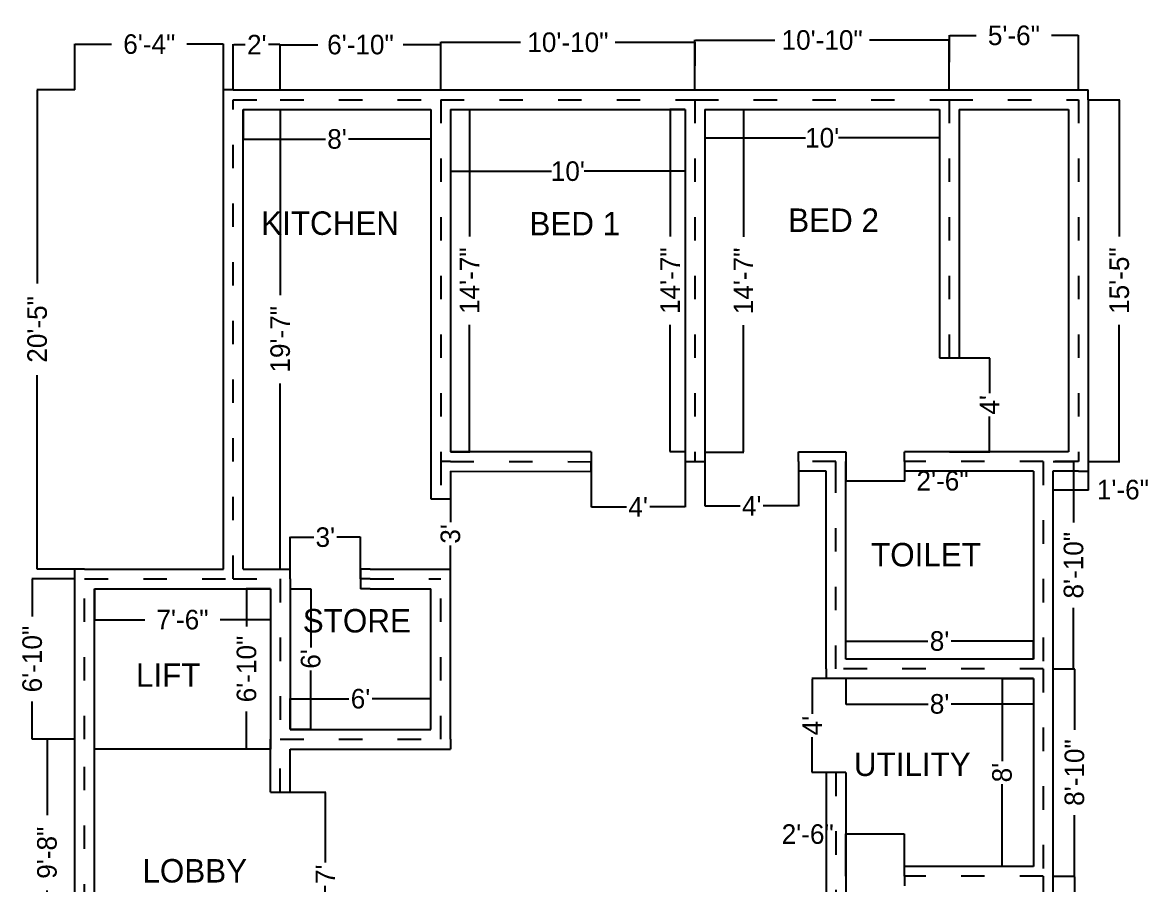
# Model space of a CAD drawing. Header units: inches. Extents: x -654 to 263, y 34 to 856.
# Drawn here: x -315 to 263, y 415 to 856 of the extents above; entities that cross this region are included whole.
import ezdxf

# ---------------------------------------------------------------- set-up
doc = ezdxf.new("R2010")
doc.units = ezdxf.units.IN
doc.header["$MEASUREMENT"] = 0
doc.linetypes.add('ACAD_ISO03W100', pattern=[30, 12, -18])
doc.dimstyles.get("Standard").update_dxf_attribs({"dimtxt": 10, "dimasz": 0.18, "dimexe": 0.18, "dimexo": 0.0625, "dimgap": 0.09, "dimtad": 0, "dimtoh": 1, "dimdec": 0, "dimzin": 0, "dimdsep": 46, "dimlunit": 4, "dimtxsty": 'Standard', "dimcen": 0.09, "dimadec": 0, "dimazin": 0, "dimtfac": 1, "dimtdec": 0, "dimtofl": 0, "dimtmove": 0, "dimatfit": 3, "dimfxl": 1, "dimtolj": 1, "dimtzin": 0, "dimarcsym": 0})

# ---------------------------------------------------------------- blocks, each defined once
blk = doc.blocks.new('*D1')
at = {"color": 0, "lineweight": -2}
for p, q in [((-178.14, 494.51), (-178.12, 510.28)), ((-177.94, 510.1), (-148.05, 510.07)), ((-106.3, 510.04), (-136.2, 510.06)), ((-106.14, 494.44), (-106.12, 510.22))]:
    blk.add_line(p, q, dxfattribs=at)
at = {"color": 0}
for points in [[(-177.94, 510.13), (-177.94, 510.07), (-178.12, 510.1)], [(-106.3, 510.07), (-106.3, 510.01), (-106.12, 510.04)]]:
    blk.add_solid(points, dxfattribs=at)
at = {"layer": 'Defpoints', "color": 0}
for p in [(-106.12, 510.04), (-178.14, 494.45), (-106.14, 494.38)]:
    blk.add_point(p, dxfattribs=at)
at = {"color": 0, "insert": (-142.12, 510.07), "char_height": 10, "attachment_point": 5, "rotation": 359.94905}
blk.add_mtext("\\A1;6'", dxfattribs=at)
blk = doc.blocks.new('*D2')
at = {"color": 0, "lineweight": -2}
for p, q in [((-178.08, 566.38), (-167.41, 566.38)), ((-167.59, 566.2), (-167.59, 536.37)), ((-167.59, 494.69), (-167.59, 524.52)), ((-178.08, 494.51), (-167.41, 494.51))]:
    blk.add_line(p, q, dxfattribs=at)
at = {"color": 0}
for points in [[(-167.62, 566.2), (-167.56, 566.2), (-167.59, 566.38)], [(-167.62, 494.69), (-167.56, 494.69), (-167.59, 494.51)]]:
    blk.add_solid(points, dxfattribs=at)
at = {"layer": 'Defpoints', "color": 0}
for p in [(-178.14, 566.38), (-178.14, 494.51), (-167.59, 494.51)]:
    blk.add_point(p, dxfattribs=at)
at = {"color": 0, "insert": (-167.59, 530.45), "char_height": 10, "attachment_point": 5, "rotation": 90}
blk.add_mtext("\\A1;6'", dxfattribs=at)
blk = doc.blocks.new('*D3')
at = {"color": 0, "lineweight": -2}
for p, q in [((-96.14, 811.32), (-96.14, 779.61)), ((23.86, 811.32), (23.86, 779.61)), ((-95.96, 779.79), (-44.56, 779.79)), ((23.68, 779.79), (-27.71, 779.79))]:
    blk.add_line(p, q, dxfattribs=at)
at = {"color": 0}
for points in [[(-95.96, 779.82), (-95.96, 779.76), (-96.14, 779.79)], [(23.68, 779.82), (23.68, 779.76), (23.86, 779.79)]]:
    blk.add_solid(points, dxfattribs=at)
at = {"layer": 'Defpoints', "color": 0}
for p in [(-96.14, 811.38), (23.86, 811.38), (23.86, 779.79)]:
    blk.add_point(p, dxfattribs=at)
at = {"color": 0, "insert": (-36.14, 779.79), "char_height": 10, "attachment_point": 5}
blk.add_mtext("\\A1;10'", dxfattribs=at)
blk = doc.blocks.new('*D4')
at = {"color": 0, "lineweight": -2}
for p, q in [((23.8, 811.38), (15.96, 811.38)), ((16.14, 811.2), (16.14, 746.44)), ((16.14, 636.5), (16.14, 701.26)), ((23.8, 636.32), (15.96, 636.32))]:
    blk.add_line(p, q, dxfattribs=at)
at = {"color": 0}
for points in [[(16.11, 811.2), (16.17, 811.2), (16.14, 811.38)], [(16.11, 636.5), (16.17, 636.5), (16.14, 636.32)]]:
    blk.add_solid(points, dxfattribs=at)
at = {"layer": 'Defpoints', "color": 0}
for p in [(23.86, 811.38), (16.14, 636.32), (23.86, 636.32)]:
    blk.add_point(p, dxfattribs=at)
at = {"color": 0, "insert": (16.14, 723.85), "char_height": 10, "attachment_point": 5, "rotation": 90}
blk.add_mtext('\\A1;14\'-7"', dxfattribs=at)
blk = doc.blocks.new('*D10')
at = {"color": 0, "lineweight": -2}
for p, q in [((158.92, 684.38), (179.62, 684.38)), ((179.44, 684.2), (179.44, 666.31)), ((179.44, 636.56), (179.44, 654.46)), ((158.92, 636.38), (179.62, 636.38))]:
    blk.add_line(p, q, dxfattribs=at)
at = {"color": 0}
for points in [[(179.41, 684.2), (179.47, 684.2), (179.44, 684.38)], [(179.41, 636.56), (179.47, 636.56), (179.44, 636.38)]]:
    blk.add_solid(points, dxfattribs=at)
at = {"layer": 'Defpoints', "color": 0}
for p in [(158.86, 684.38), (158.86, 636.38), (179.44, 636.38)]:
    blk.add_point(p, dxfattribs=at)
at = {"color": 0, "insert": (179.44, 660.38), "char_height": 10, "attachment_point": 5, "rotation": 90}
blk.add_mtext("\\A1;4'", dxfattribs=at)
blk = doc.blocks.new('*D17')
at = {"color": 0, "lineweight": -2}
for p, q in [((33.86, 631.32), (33.86, 608.51)), ((81.86, 631.32), (81.86, 608.51)), ((34.04, 608.69), (51.94, 608.69)), ((81.68, 608.69), (63.79, 608.69))]:
    blk.add_line(p, q, dxfattribs=at)
at = {"color": 0}
for points in [[(34.04, 608.72), (34.04, 608.66), (33.86, 608.69)], [(81.68, 608.72), (81.68, 608.66), (81.86, 608.69)]]:
    blk.add_solid(points, dxfattribs=at)
at = {"layer": 'Defpoints', "color": 0}
for p in [(33.86, 631.38), (81.86, 631.38), (33.86, 608.69)]:
    blk.add_point(p, dxfattribs=at)
at = {"color": 0, "insert": (57.86, 608.69), "char_height": 10, "attachment_point": 5}
blk.add_mtext("\\A1;4'", dxfattribs=at)
blk = doc.blocks.new('*D20')
at = {"color": 0, "lineweight": -2}
for p, q in [((105.92, 530.44), (105.92, 539.76)), ((106.1, 539.58), (147.97, 539.58)), ((201.68, 539.58), (159.82, 539.58)), ((201.86, 530.44), (201.86, 539.76))]:
    blk.add_line(p, q, dxfattribs=at)
at = {"color": 0}
for points in [[(106.1, 539.61), (106.1, 539.55), (105.92, 539.58)], [(201.68, 539.61), (201.68, 539.55), (201.86, 539.58)]]:
    blk.add_solid(points, dxfattribs=at)
at = {"layer": 'Defpoints', "color": 0}
for p in [(201.86, 539.58), (105.92, 530.38), (201.86, 530.38)]:
    blk.add_point(p, dxfattribs=at)
at = {"color": 0, "insert": (153.89, 539.58), "char_height": 10, "attachment_point": 5}
blk.add_mtext("\\A1;8'", dxfattribs=at)
blk = doc.blocks.new('*D21')
at = {"color": 0, "lineweight": -2}
for p, q in [((105.98, 631.32), (105.98, 621.3)), ((135.98, 631.32), (135.98, 621.3)), ((106.16, 621.48), (135.8, 621.48)), ((135.98, 621.48), (136.16, 621.48))]:
    blk.add_line(p, q, dxfattribs=at)
at = {"color": 0}
for points in [[(106.16, 621.51), (106.16, 621.45), (105.98, 621.48)], [(135.8, 621.51), (135.8, 621.45), (135.98, 621.48)]]:
    blk.add_solid(points, dxfattribs=at)
at = {"layer": 'Defpoints', "color": 0}
for p in [(105.98, 631.38), (135.98, 631.38), (135.98, 621.48)]:
    blk.add_point(p, dxfattribs=at)
at = {"color": 0, "insert": (155.42, 621.48), "char_height": 10, "attachment_point": 5}
blk.add_mtext('\\A1;2\'-6"', dxfattribs=at)
blk = doc.blocks.new('*D22')
at = {"color": 0, "lineweight": -2}
for p, q in [((100.86, 520.38), (88.61, 520.38)), ((88.79, 520.2), (88.79, 502.31)), ((88.79, 472.56), (88.79, 490.46)), ((100.86, 472.38), (88.61, 472.38))]:
    blk.add_line(p, q, dxfattribs=at)
at = {"color": 0}
for points in [[(88.76, 520.2), (88.82, 520.2), (88.79, 520.38)], [(88.76, 472.56), (88.82, 472.56), (88.79, 472.38)]]:
    blk.add_solid(points, dxfattribs=at)
at = {"layer": 'Defpoints', "color": 0}
for p in [(100.92, 520.38), (88.79, 472.38), (100.92, 472.38)]:
    blk.add_point(p, dxfattribs=at)
at = {"color": 0, "insert": (88.79, 496.38), "char_height": 10, "attachment_point": 5, "rotation": 90}
blk.add_mtext("\\A1;4'", dxfattribs=at)
blk = doc.blocks.new('*D23')
at = {"color": 0, "lineweight": -2}
for p, q in [((105.92, 440.85), (105.74, 440.85)), ((105.92, 419.44), (105.92, 441.03)), ((135.74, 440.85), (106.1, 440.85)), ((135.92, 419.44), (135.92, 441.03))]:
    blk.add_line(p, q, dxfattribs=at)
at = {"color": 0}
for points in [[(106.1, 440.88), (106.1, 440.82), (105.92, 440.85)], [(135.74, 440.88), (135.74, 440.82), (135.92, 440.85)]]:
    blk.add_solid(points, dxfattribs=at)
at = {"layer": 'Defpoints', "color": 0}
for p in [(105.92, 440.85), (105.92, 419.38), (135.92, 419.38)]:
    blk.add_point(p, dxfattribs=at)
at = {"color": 0, "insert": (86.49, 440.85), "char_height": 10, "attachment_point": 5}
blk.add_mtext('\\A1;2\'-6"', dxfattribs=at)
blk = doc.blocks.new('*D24')
at = {"color": 0, "lineweight": -2}
for p, q in [((105.97, 520.32), (105.97, 507.24)), ((201.86, 520.32), (201.86, 507.24)), ((106.15, 507.42), (147.99, 507.42)), ((201.68, 507.42), (159.84, 507.42))]:
    blk.add_line(p, q, dxfattribs=at)
at = {"color": 0}
for points in [[(106.15, 507.45), (106.15, 507.39), (105.97, 507.42)], [(201.68, 507.45), (201.68, 507.39), (201.86, 507.42)]]:
    blk.add_solid(points, dxfattribs=at)
at = {"layer": 'Defpoints', "color": 0}
for p in [(105.97, 520.38), (201.86, 520.38), (201.86, 507.42)]:
    blk.add_point(p, dxfattribs=at)
at = {"color": 0, "insert": (153.91, 507.42), "char_height": 10, "attachment_point": 5}
blk.add_mtext("\\A1;8'", dxfattribs=at)
blk = doc.blocks.new('*D25')
at = {"color": 0, "lineweight": -2}
for p, q in [((201.8, 520.32), (185.67, 520.32)), ((185.85, 520.14), (185.85, 478.27)), ((185.85, 424.56), (185.85, 466.43)), ((201.8, 424.38), (185.67, 424.38))]:
    blk.add_line(p, q, dxfattribs=at)
at = {"color": 0}
for points in [[(185.82, 520.14), (185.88, 520.14), (185.85, 520.32)], [(185.82, 424.56), (185.88, 424.56), (185.85, 424.38)]]:
    blk.add_solid(points, dxfattribs=at)
at = {"layer": 'Defpoints', "color": 0}
for p in [(201.86, 520.32), (185.85, 424.38), (201.86, 424.38)]:
    blk.add_point(p, dxfattribs=at)
at = {"color": 0, "insert": (185.85, 472.35), "char_height": 10, "attachment_point": 5, "rotation": 90}
blk.add_mtext("\\A1;8'", dxfattribs=at)
blk = doc.blocks.new('*D26')
at = {"color": 0, "lineweight": -2}
for p, q in [((33.86, 811.32), (33.86, 796.68)), ((153.86, 811.32), (153.86, 796.68)), ((34.04, 796.86), (85.44, 796.86)), ((153.68, 796.86), (102.29, 796.86))]:
    blk.add_line(p, q, dxfattribs=at)
at = {"color": 0}
for points in [[(34.04, 796.89), (34.04, 796.83), (33.86, 796.86)], [(153.68, 796.89), (153.68, 796.83), (153.86, 796.86)]]:
    blk.add_solid(points, dxfattribs=at)
at = {"layer": 'Defpoints', "color": 0}
for p in [(33.86, 811.38), (153.86, 811.38), (153.86, 796.86)]:
    blk.add_point(p, dxfattribs=at)
at = {"color": 0, "insert": (93.86, 796.86), "char_height": 10, "attachment_point": 5}
blk.add_mtext("\\A1;10'", dxfattribs=at)
blk = doc.blocks.new('*D27')
at = {"color": 0, "lineweight": -2}
for p, q in [((33.92, 811.32), (53.78, 811.32)), ((53.6, 811.14), (53.6, 746.34)), ((53.6, 636.36), (53.6, 701.16)), ((33.92, 636.18), (53.78, 636.18))]:
    blk.add_line(p, q, dxfattribs=at)
at = {"color": 0}
for points in [[(53.57, 811.14), (53.63, 811.14), (53.6, 811.32)], [(53.57, 636.36), (53.63, 636.36), (53.6, 636.18)]]:
    blk.add_solid(points, dxfattribs=at)
at = {"layer": 'Defpoints', "color": 0}
for p in [(33.86, 811.32), (33.86, 636.18), (53.6, 636.18)]:
    blk.add_point(p, dxfattribs=at)
at = {"color": 0, "insert": (53.6, 723.75), "char_height": 10, "attachment_point": 5, "rotation": 90}
blk.add_mtext('\\A1;14\'-7"', dxfattribs=at)
blk = doc.blocks.new('*D28')
at = {"color": 0, "lineweight": -2}
for p, q in [((-96.08, 811.38), (-86.21, 811.38)), ((-86.39, 811.2), (-86.39, 746.44)), ((-86.39, 636.5), (-86.39, 701.26)), ((-96.08, 636.32), (-86.21, 636.32))]:
    blk.add_line(p, q, dxfattribs=at)
at = {"color": 0}
for points in [[(-86.42, 811.2), (-86.36, 811.2), (-86.39, 811.38)], [(-86.42, 636.5), (-86.36, 636.5), (-86.39, 636.32)]]:
    blk.add_solid(points, dxfattribs=at)
at = {"layer": 'Defpoints', "color": 0}
for p in [(-96.14, 811.38), (-96.14, 636.32), (-86.39, 636.32)]:
    blk.add_point(p, dxfattribs=at)
at = {"color": 0, "insert": (-86.39, 723.85), "char_height": 10, "attachment_point": 5, "rotation": 90}
blk.add_mtext('\\A1;14\'-7"', dxfattribs=at)
blk = doc.blocks.new('*D29')
at = {"color": 0, "lineweight": -2}
for p, q in [((-24.2, 631.36), (-24.22, 608.07)), ((23.86, 631.32), (23.84, 608.03)), ((-24.04, 608.25), (-6.11, 608.24)), ((23.66, 608.21), (5.73, 608.23))]:
    blk.add_line(p, q, dxfattribs=at)
at = {"color": 0}
for points in [[(-24.04, 608.28), (-24.04, 608.22), (-24.22, 608.25)], [(23.66, 608.24), (23.66, 608.18), (23.84, 608.21)]]:
    blk.add_solid(points, dxfattribs=at)
at = {"layer": 'Defpoints', "color": 0}
for p in [(-24.2, 631.42), (23.86, 631.38), (-24.22, 608.25)]:
    blk.add_point(p, dxfattribs=at)
at = {"color": 0, "insert": (-0.19, 608.23), "char_height": 10, "attachment_point": 5, "rotation": 359.95022}
blk.add_mtext("\\A1;4'", dxfattribs=at)
blk = doc.blocks.new('*D33')
at = {"color": 0, "lineweight": -2}
for p, q in [((-101.08, 612.38), (-95.96, 612.38)), ((-96.14, 612.2), (-96.14, 600.31)), ((-96.14, 576.56), (-96.14, 588.46)), ((-101.08, 576.38), (-95.96, 576.38))]:
    blk.add_line(p, q, dxfattribs=at)
at = {"color": 0}
for points in [[(-96.17, 612.2), (-96.11, 612.2), (-96.14, 612.38)], [(-96.17, 576.56), (-96.11, 576.56), (-96.14, 576.38)]]:
    blk.add_solid(points, dxfattribs=at)
at = {"layer": 'Defpoints', "color": 0}
for p in [(-101.14, 612.38), (-101.14, 576.38), (-96.14, 576.38)]:
    blk.add_point(p, dxfattribs=at)
at = {"color": 0, "insert": (-96.14, 594.38), "char_height": 10, "attachment_point": 5, "rotation": 90}
blk.add_mtext("\\A1;3'", dxfattribs=at)
blk = doc.blocks.new('*D35')
at = {"color": 0, "lineweight": -2}
for p, q in [((-178.14, 571.44), (-178.14, 592.85)), ((-177.96, 592.67), (-166.06, 592.67)), ((-142.32, 592.67), (-154.21, 592.67)), ((-142.14, 571.44), (-142.14, 592.85))]:
    blk.add_line(p, q, dxfattribs=at)
at = {"color": 0}
for points in [[(-177.96, 592.7), (-177.96, 592.64), (-178.14, 592.67)], [(-142.32, 592.7), (-142.32, 592.64), (-142.14, 592.67)]]:
    blk.add_solid(points, dxfattribs=at)
at = {"layer": 'Defpoints', "color": 0}
for p in [(-142.14, 592.67), (-178.14, 571.38), (-142.14, 571.38)]:
    blk.add_point(p, dxfattribs=at)
at = {"color": 0, "insert": (-160.14, 592.67), "char_height": 10, "attachment_point": 5}
blk.add_mtext("\\A1;3'", dxfattribs=at)
blk = doc.blocks.new('*D36')
at = {"color": 0, "lineweight": -2}
for p, q in [((-202.14, 811.32), (-202.14, 796.08)), ((-106.14, 811.32), (-106.14, 796.08)), ((-201.96, 796.26), (-160.06, 796.26)), ((-106.32, 796.26), (-148.21, 796.26))]:
    blk.add_line(p, q, dxfattribs=at)
at = {"color": 0}
for points in [[(-201.96, 796.29), (-201.96, 796.23), (-202.14, 796.26)], [(-106.32, 796.29), (-106.32, 796.23), (-106.14, 796.26)]]:
    blk.add_solid(points, dxfattribs=at)
at = {"layer": 'Defpoints', "color": 0}
for p in [(-202.14, 811.38), (-106.14, 811.38), (-106.14, 796.26)]:
    blk.add_point(p, dxfattribs=at)
at = {"color": 0, "insert": (-154.14, 796.26), "char_height": 10, "attachment_point": 5}
blk.add_mtext("\\A1;8'", dxfattribs=at)
blk = doc.blocks.new('*D37')
at = {"color": 0, "lineweight": -2}
for p, q in [((-202.08, 811.38), (-182.96, 811.38)), ((-183.14, 811.2), (-183.14, 716.47)), ((-183.14, 576.56), (-183.14, 671.29)), ((-202.08, 576.38), (-182.96, 576.38))]:
    blk.add_line(p, q, dxfattribs=at)
at = {"color": 0}
for points in [[(-183.17, 811.2), (-183.11, 811.2), (-183.14, 811.38)], [(-183.17, 576.56), (-183.11, 576.56), (-183.14, 576.38)]]:
    blk.add_solid(points, dxfattribs=at)
at = {"layer": 'Defpoints', "color": 0}
for p in [(-202.14, 811.38), (-202.14, 576.38), (-183.14, 576.38)]:
    blk.add_point(p, dxfattribs=at)
at = {"color": 0, "insert": (-183.14, 693.88), "char_height": 10, "attachment_point": 5, "rotation": 90}
blk.add_mtext('\\A1;19\'-7"', dxfattribs=at)
blk = doc.blocks.new('*D38')
at = {"color": 0, "lineweight": -2}
for p, q in [((-183.08, 462.38), (-159.93, 462.38)), ((-160.11, 462.2), (-160.11, 426.31)), ((-160.11, 378.56), (-160.11, 414.46)), ((-183.08, 378.38), (-159.93, 378.38))]:
    blk.add_line(p, q, dxfattribs=at)
at = {"color": 0}
for points in [[(-160.14, 462.2), (-160.08, 462.2), (-160.11, 462.38)], [(-160.14, 378.56), (-160.08, 378.56), (-160.11, 378.38)]]:
    blk.add_solid(points, dxfattribs=at)
at = {"layer": 'Defpoints', "color": 0}
for p in [(-183.14, 462.38), (-183.14, 378.38), (-160.11, 378.38)]:
    blk.add_point(p, dxfattribs=at)
at = {"color": 0, "insert": (-160.11, 420.38), "char_height": 10, "attachment_point": 5, "rotation": 90}
blk.add_mtext("\\A1;7'", dxfattribs=at)
blk = doc.blocks.new('*D39')
at = {"color": 0, "lineweight": -2}
for p, q in [((-278.14, 566.32), (-278.14, 550.32)), ((-188.14, 566.32), (-188.14, 550.32)), ((-277.96, 550.5), (-252.39, 550.5)), ((-188.32, 550.5), (-213.88, 550.5))]:
    blk.add_line(p, q, dxfattribs=at)
at = {"color": 0}
for points in [[(-277.96, 550.53), (-277.96, 550.47), (-278.14, 550.5)], [(-188.32, 550.53), (-188.32, 550.47), (-188.14, 550.5)]]:
    blk.add_solid(points, dxfattribs=at)
at = {"layer": 'Defpoints', "color": 0}
for p in [(-278.14, 566.38), (-188.14, 566.38), (-188.14, 550.5)]:
    blk.add_point(p, dxfattribs=at)
at = {"color": 0, "insert": (-233.14, 550.5), "char_height": 10, "attachment_point": 5}
blk.add_mtext('\\A1;7\'-6"', dxfattribs=at)
blk = doc.blocks.new('*D40')
at = {"color": 0, "lineweight": -2}
for p, q in [((-188.2, 566.32), (-200.54, 566.32)), ((-200.36, 566.14), (-200.36, 547.08)), ((-200.36, 484.5), (-200.36, 503.56)), ((-188.2, 484.32), (-200.54, 484.32))]:
    blk.add_line(p, q, dxfattribs=at)
at = {"color": 0}
for points in [[(-200.39, 566.14), (-200.33, 566.14), (-200.36, 566.32)], [(-200.39, 484.5), (-200.33, 484.5), (-200.36, 484.32)]]:
    blk.add_solid(points, dxfattribs=at)
at = {"layer": 'Defpoints', "color": 0}
for p in [(-188.14, 566.32), (-200.36, 484.32), (-188.14, 484.32)]:
    blk.add_point(p, dxfattribs=at)
at = {"color": 0, "insert": (-200.36, 525.32), "char_height": 10, "attachment_point": 5, "rotation": 90}
blk.add_mtext('\\A1;6\'-10"', dxfattribs=at)
blk = doc.blocks.new('*D41')
at = {"color": 0, "lineweight": -2}
for p, q in [((-207.14, 821.44), (-207.14, 844.72)), ((-206.96, 844.54), (-201.06, 844.54)), ((-183.32, 844.54), (-189.21, 844.54)), ((-183.14, 821.44), (-183.14, 844.72))]:
    blk.add_line(p, q, dxfattribs=at)
at = {"color": 0}
for points in [[(-206.96, 844.57), (-206.96, 844.51), (-207.14, 844.54)], [(-183.32, 844.57), (-183.32, 844.51), (-183.14, 844.54)]]:
    blk.add_solid(points, dxfattribs=at)
at = {"layer": 'Defpoints', "color": 0}
for p in [(-183.14, 844.54), (-207.14, 821.38), (-183.14, 821.38)]:
    blk.add_point(p, dxfattribs=at)
at = {"color": 0, "insert": (-195.14, 844.54), "char_height": 10, "attachment_point": 5}
blk.add_mtext("\\A1;2'", dxfattribs=at)
blk = doc.blocks.new('*D42')
at = {"color": 0, "lineweight": -2}
for p, q in [((-288.14, 821.51), (-288.12, 844.97)), ((-287.94, 844.79), (-269.35, 844.77)), ((-212.3, 844.73), (-230.84, 844.74)), ((-212.14, 821.44), (-212.12, 844.91))]:
    blk.add_line(p, q, dxfattribs=at)
at = {"color": 0}
for points in [[(-287.94, 844.82), (-287.94, 844.76), (-288.12, 844.79)], [(-212.3, 844.76), (-212.3, 844.7), (-212.12, 844.73)]]:
    blk.add_solid(points, dxfattribs=at)
at = {"layer": 'Defpoints', "color": 0}
for p in [(-212.12, 844.73), (-288.14, 821.44), (-212.14, 821.38)]:
    blk.add_point(p, dxfattribs=at)
at = {"color": 0, "insert": (-250.1, 844.76), "char_height": 10, "attachment_point": 5, "rotation": 359.95288}
blk.add_mtext('\\A1;6\'-4"', dxfattribs=at)
blk = doc.blocks.new('*D43')
at = {"color": 0, "lineweight": -2}
for p, q in [((-183.14, 821.51), (-183.14, 844.69)), ((-182.96, 844.51), (-163.89, 844.51)), ((-101.32, 844.51), (-120.38, 844.51)), ((-101.14, 821.51), (-101.14, 844.69))]:
    blk.add_line(p, q, dxfattribs=at)
at = {"color": 0}
for points in [[(-182.96, 844.54), (-182.96, 844.48), (-183.14, 844.51)], [(-101.32, 844.54), (-101.32, 844.48), (-101.14, 844.51)]]:
    blk.add_solid(points, dxfattribs=at)
at = {"layer": 'Defpoints', "color": 0}
for p in [(-101.14, 844.51), (-183.14, 821.44), (-101.14, 821.44)]:
    blk.add_point(p, dxfattribs=at)
at = {"color": 0, "insert": (-142.14, 844.51), "char_height": 10, "attachment_point": 5}
blk.add_mtext('\\A1;6\'-10"', dxfattribs=at)
blk = doc.blocks.new('*D44')
at = {"color": 0, "lineweight": -2}
for p, q in [((-101.14, 821.57), (-101.11, 845.94)), ((-100.93, 845.76), (-60.37, 845.72)), ((28.71, 845.64), (-11.86, 845.68)), ((28.86, 821.44), (28.89, 845.82))]:
    blk.add_line(p, q, dxfattribs=at)
at = {"color": 0}
for points in [[(-100.93, 845.79), (-100.93, 845.73), (-101.11, 845.76)], [(28.71, 845.67), (28.71, 845.61), (28.89, 845.64)]]:
    blk.add_solid(points, dxfattribs=at)
at = {"layer": 'Defpoints', "color": 0}
for p in [(28.89, 845.64), (-101.14, 821.51), (28.86, 821.38)]:
    blk.add_point(p, dxfattribs=at)
at = {"color": 0, "insert": (-36.11, 845.7), "char_height": 10, "attachment_point": 5, "rotation": 359.94491}
blk.add_mtext('\\A1;10\'-10"', dxfattribs=at)
blk = doc.blocks.new('*D45')
at = {"color": 0, "lineweight": -2}
for p, q in [((28.86, 821.51), (28.87, 847.07)), ((29.05, 846.89), (69.62, 846.87)), ((158.69, 846.83), (118.13, 846.85)), ((158.86, 821.44), (158.87, 847.01))]:
    blk.add_line(p, q, dxfattribs=at)
at = {"color": 0}
for points in [[(29.05, 846.92), (29.05, 846.86), (28.87, 846.89)], [(158.69, 846.86), (158.69, 846.8), (158.87, 846.83)]]:
    blk.add_solid(points, dxfattribs=at)
at = {"layer": 'Defpoints', "color": 0}
for p in [(158.87, 846.83), (28.86, 821.44), (158.86, 821.38)]:
    blk.add_point(p, dxfattribs=at)
at = {"color": 0, "insert": (93.87, 846.86), "char_height": 10, "attachment_point": 5, "rotation": 359.97245}
blk.add_mtext('\\A1;10\'-10"', dxfattribs=at)
blk = doc.blocks.new('*D47')
at = {"color": 0, "lineweight": -2}
for p, q in [((158.86, 821.51), (158.89, 849.45)), ((159.07, 849.26), (172.63, 849.25)), ((224.71, 849.2), (211.15, 849.22)), ((224.86, 821.44), (224.89, 849.38))]:
    blk.add_line(p, q, dxfattribs=at)
at = {"color": 0}
for points in [[(159.07, 849.29), (159.07, 849.23), (158.89, 849.27)], [(224.71, 849.23), (224.71, 849.17), (224.89, 849.2)]]:
    blk.add_solid(points, dxfattribs=at)
at = {"layer": 'Defpoints', "color": 0}
for p in [(224.89, 849.2), (158.86, 821.44), (224.86, 821.38)]:
    blk.add_point(p, dxfattribs=at)
at = {"color": 0, "insert": (191.89, 849.23), "char_height": 10, "attachment_point": 5, "rotation": 359.94574}
blk.add_mtext('\\A1;5\'-6"', dxfattribs=at)
blk = doc.blocks.new('*D49')
at = {"color": 0, "lineweight": -2}
for p, q in [((229.92, 816.38), (245.97, 816.38)), ((245.79, 816.2), (245.79, 746.47)), ((245.79, 631.56), (245.79, 701.29)), ((229.92, 631.38), (245.97, 631.38))]:
    blk.add_line(p, q, dxfattribs=at)
at = {"color": 0}
for points in [[(245.76, 816.2), (245.82, 816.2), (245.79, 816.38)], [(245.76, 631.56), (245.82, 631.56), (245.79, 631.38)]]:
    blk.add_solid(points, dxfattribs=at)
at = {"layer": 'Defpoints', "color": 0}
for p in [(229.86, 816.38), (229.86, 631.38), (245.79, 631.38)]:
    blk.add_point(p, dxfattribs=at)
at = {"color": 0, "insert": (245.79, 723.88), "char_height": 10, "attachment_point": 5, "rotation": 90}
blk.add_mtext('\\A1;15\'-5"', dxfattribs=at)
blk = doc.blocks.new('*D50')
at = {"color": 0, "lineweight": -2}
for p, q in [((211.86, 626.32), (211.86, 616.79)), ((229.86, 626.32), (229.86, 616.79)), ((212.04, 616.97), (229.68, 616.97)), ((229.86, 616.97), (230.04, 616.97))]:
    blk.add_line(p, q, dxfattribs=at)
at = {"color": 0}
for points in [[(212.04, 617), (212.04, 616.94), (211.86, 616.97)], [(229.68, 617), (229.68, 616.94), (229.86, 616.97)]]:
    blk.add_solid(points, dxfattribs=at)
at = {"layer": 'Defpoints', "color": 0}
for p in [(211.86, 626.38), (229.86, 626.38), (229.86, 616.97)]:
    blk.add_point(p, dxfattribs=at)
at = {"color": 0, "insert": (247.63, 616.97), "char_height": 10, "attachment_point": 5}
blk.add_mtext('\\A1;1\'-6"', dxfattribs=at)
blk = doc.blocks.new('*D51')
at = {"color": 0, "lineweight": -2}
for p, q in [((211.92, 631.38), (222.61, 631.38)), ((222.43, 631.2), (222.43, 600.14)), ((222.43, 525.56), (222.43, 556.63)), ((211.92, 525.38), (222.61, 525.38))]:
    blk.add_line(p, q, dxfattribs=at)
at = {"color": 0}
for points in [[(222.4, 631.2), (222.46, 631.2), (222.43, 631.38)], [(222.4, 525.56), (222.46, 525.56), (222.43, 525.38)]]:
    blk.add_solid(points, dxfattribs=at)
at = {"layer": 'Defpoints', "color": 0}
for p in [(211.86, 631.38), (222.43, 631.38), (211.86, 525.38)]:
    blk.add_point(p, dxfattribs=at)
at = {"color": 0, "insert": (222.43, 578.38), "char_height": 10, "attachment_point": 5, "rotation": 90}
blk.add_mtext('\\A1;8\'-10"', dxfattribs=at)
blk = doc.blocks.new('*D52')
at = {"color": 0, "lineweight": -2}
for p, q in [((211.99, 525.38), (223.09, 525.38)), ((222.91, 525.2), (222.89, 494.13)), ((222.85, 419.56), (222.87, 450.62)), ((211.92, 419.38), (223.03, 419.38))]:
    blk.add_line(p, q, dxfattribs=at)
at = {"color": 0}
for points in [[(222.88, 525.2), (222.94, 525.2), (222.91, 525.38)], [(222.82, 419.56), (222.88, 419.56), (222.85, 419.38)]]:
    blk.add_solid(points, dxfattribs=at)
at = {"layer": 'Defpoints', "color": 0}
for p in [(211.92, 525.38), (211.86, 419.38), (222.85, 419.38)]:
    blk.add_point(p, dxfattribs=at)
at = {"color": 0, "insert": (222.88, 472.38), "char_height": 10, "attachment_point": 5, "rotation": 89.96622}
blk.add_mtext('\\A1;8\'-10"', dxfattribs=at)
blk = doc.blocks.new('*D53')
at = {"color": 0, "lineweight": -2}
for p, q in [((211.99, 419.38), (223.09, 419.38)), ((222.91, 419.2), (222.89, 388.13)), ((222.85, 313.56), (222.87, 344.62)), ((211.92, 313.38), (223.03, 313.38))]:
    blk.add_line(p, q, dxfattribs=at)
at = {"color": 0}
for points in [[(222.88, 419.2), (222.94, 419.2), (222.91, 419.38)], [(222.82, 313.56), (222.88, 313.56), (222.85, 313.38)]]:
    blk.add_solid(points, dxfattribs=at)
at = {"layer": 'Defpoints', "color": 0}
for p in [(211.92, 419.38), (211.86, 313.38), (222.85, 313.38)]:
    blk.add_point(p, dxfattribs=at)
at = {"color": 0, "insert": (222.88, 366.38), "char_height": 10, "attachment_point": 5, "rotation": 89.96622}
blk.add_mtext('\\A1;8\'-10"', dxfattribs=at)
blk = doc.blocks.new('*D61')
at = {"color": 0, "lineweight": -2}
for p, q in [((-288.2, 489.38), (-302.55, 489.38)), ((-302.37, 489.2), (-302.37, 450.64)), ((-302.37, 373.56), (-302.37, 412.13)), ((-288.2, 373.38), (-302.55, 373.38))]:
    blk.add_line(p, q, dxfattribs=at)
at = {"color": 0}
for points in [[(-302.4, 489.2), (-302.34, 489.2), (-302.37, 489.38)], [(-302.4, 373.56), (-302.34, 373.56), (-302.37, 373.38)]]:
    blk.add_solid(points, dxfattribs=at)
at = {"layer": 'Defpoints', "color": 0}
for p in [(-302.37, 489.38), (-288.14, 489.38), (-288.14, 373.38)]:
    blk.add_point(p, dxfattribs=at)
at = {"color": 0, "insert": (-302.37, 431.38), "char_height": 10, "attachment_point": 5, "rotation": 90}
blk.add_mtext('\\A1;9\'-8"', dxfattribs=at)
blk = doc.blocks.new('*D62')
at = {"color": 0, "lineweight": -2}
for p, q in [((-288.2, 571.38), (-310.07, 571.4)), ((-309.89, 571.22), (-309.9, 552.16)), ((-309.95, 489.58), (-309.94, 508.64)), ((-288.26, 489.38), (-310.13, 489.4))]:
    blk.add_line(p, q, dxfattribs=at)
at = {"color": 0}
for points in [[(-309.92, 571.22), (-309.86, 571.22), (-309.89, 571.4)], [(-309.98, 489.58), (-309.92, 489.58), (-309.95, 489.4)]]:
    blk.add_solid(points, dxfattribs=at)
at = {"layer": 'Defpoints', "color": 0}
for p in [(-309.89, 571.4), (-288.14, 571.38), (-288.2, 489.38)]:
    blk.add_point(p, dxfattribs=at)
at = {"color": 0, "insert": (-309.92, 530.4), "char_height": 10, "attachment_point": 5, "rotation": 89.95633}
blk.add_mtext('\\A1;6\'-10"', dxfattribs=at)
blk = doc.blocks.new('*D63')
at = {"color": 0, "lineweight": -2}
for p, q in [((-288.2, 821.51), (-307.57, 821.51)), ((-307.39, 821.33), (-307.39, 722.37)), ((-307.39, 576.56), (-307.39, 675.52)), ((-288.2, 576.38), (-307.57, 576.38))]:
    blk.add_line(p, q, dxfattribs=at)
at = {"color": 0}
for points in [[(-307.42, 821.33), (-307.36, 821.33), (-307.39, 821.51)], [(-307.42, 576.56), (-307.36, 576.56), (-307.39, 576.38)]]:
    blk.add_solid(points, dxfattribs=at)
at = {"layer": 'Defpoints', "color": 0}
for p in [(-288.14, 821.51), (-307.39, 576.38), (-288.14, 576.38)]:
    blk.add_point(p, dxfattribs=at)
at = {"color": 0, "insert": (-307.39, 698.94), "char_height": 10, "attachment_point": 5, "rotation": 90}
blk.add_mtext('\\A1;20\'-5"', dxfattribs=at)

msp = doc.modelspace()

# ---------------------------------------------------------------- linework, layer by layer
for p, q in [((-207.14, 821.38), (-212.14, 821.38)), ((-212.14, 816.38), (-212.14, 821.38)), ((-207.14, 821.38), (-183.14, 821.38)), ((-183.14, 821.38), (-101.14, 821.38)), ((-101.14, 821.38), (28.86, 821.38)), ((28.86, 821.38), (158.86, 821.38)), ((158.86, 821.38), (224.86, 821.38)), ((224.86, 821.38), (229.86, 821.38)), ((229.86, 816.38), (229.86, 821.38)), ((-212.14, 576.38), (-212.14, 816.38)), ((229.86, 816.38), (229.86, 631.38)), ((-202.14, 811.38), (-183.14, 811.38)), ((-202.14, 576.38), (-202.14, 811.38)), ((-183.14, 811.38), (-106.14, 811.38)), ((-106.14, 811.38), (-106.14, 631.38)), ((-96.14, 811.38), (-96.14, 641.32)), ((-96.14, 811.38), (23.86, 811.38)), ((23.86, 811.38), (23.86, 631.38)), ((23.86, 811.32), (23.86, 636.32)), ((33.86, 811.38), (33.86, 631.38)), ((33.86, 811.38), (153.86, 811.38)), ((153.86, 811.38), (153.86, 684.38)), ((163.86, 811.38), (163.86, 684.38)), ((163.86, 811.38), (219.86, 811.38)), ((219.86, 811.38), (219.86, 636.38)), ((153.86, 684.38), (163.86, 684.38)), ((-96.14, 641.32), (-96.14, 636.32)), ((-24.2, 636.32), (-96.14, 636.32)), ((-24.2, 636.32), (-24.2, 631.32)), ((81.86, 631.38), (81.86, 636.38)), ((81.86, 636.38), (105.98, 636.38)), ((105.98, 636.38), (105.98, 631.38)), ((135.98, 631.38), (135.98, 636.38)), ((140.86, 636.38), (135.98, 636.38)), ((206.86, 636.38), (140.86, 636.38)), ((219.86, 636.38), (206.86, 636.38)), ((-106.14, 631.38), (-106.14, 612.38)), ((-24.2, 626.32), (-24.2, 631.32)), ((23.86, 631.38), (33.86, 631.38)), ((81.86, 631.38), (81.86, 626.38)), ((105.92, 626.38), (105.92, 631.38)), ((135.98, 631.38), (135.98, 626.38)), ((229.86, 631.38), (229.86, 626.38)), ((-96.14, 626.38), (-96.14, 612.38)), ((-96.14, 626.38), (-24.2, 626.32)), ((95.92, 626.38), (81.86, 626.38)), ((95.92, 525.38), (95.92, 626.38)), ((105.92, 530.38), (105.92, 626.38)), ((140.86, 626.38), (135.98, 626.38)), ((201.86, 626.38), (140.86, 626.38)), ((201.86, 626.38), (201.86, 530.38)), ((211.86, 626.38), (211.86, 525.38)), ((224.86, 626.38), (211.86, 626.38)), ((224.86, 626.38), (229.86, 626.38)), ((-106.14, 612.38), (-96.14, 612.38)), ((-283.14, 576.38), (-288.14, 576.38)), ((-288.14, 571.38), (-288.14, 576.38)), ((-283.14, 576.38), (-212.14, 576.38)), ((-202.14, 576.38), (-183.14, 576.38)), ((-183.14, 576.38), (-178.14, 576.38)), ((-178.14, 571.38), (-178.14, 576.38)), ((-137.14, 576.38), (-142.14, 576.38)), ((-142.14, 576.38), (-142.14, 566.38)), ((-137.14, 576.38), (-101.14, 576.38)), ((-101.14, 576.38), (-96.14, 576.38)), ((-96.14, 571.38), (-96.14, 576.38)), ((-288.14, 489.38), (-288.14, 571.38)), ((-278.14, 489.38), (-278.14, 566.38)), ((-278.14, 566.38), (-207.14, 566.38)), ((-207.14, 566.38), (-188.14, 566.38)), ((-188.14, 566.38), (-188.14, 489.38)), ((-188.14, 566.32), (-188.14, 484.32)), ((-178.14, 571.38), (-178.14, 494.38)), ((-137.14, 566.38), (-142.14, 566.38)), ((-137.14, 566.38), (-106.14, 566.38)), ((-106.14, 494.38), (-106.14, 566.38)), ((-96.14, 489.38), (-96.14, 571.38)), ((201.86, 530.38), (105.92, 530.38)), ((206.92, 530.38), (206.86, 530.38)), ((95.92, 525.38), (95.92, 520.38)), ((100.92, 520.38), (95.92, 520.38)), ((201.86, 520.38), (100.92, 520.38)), ((201.86, 520.38), (201.86, 424.38)), ((206.92, 520.38), (206.86, 520.38)), ((211.86, 525.38), (211.86, 419.38)), ((-178.14, 494.38), (-106.14, 494.38)), ((-288.14, 373.38), (-288.14, 489.38)), ((-278.14, 373.38), (-278.14, 489.38)), ((-188.14, 489.38), (-188.14, 484.38)), ((-188.14, 462.38), (-188.14, 489.38)), ((-96.14, 489.38), (-96.14, 484.38)), ((-188.14, 484.32), (-278.14, 484.32)), ((-178.14, 484.38), (-101.14, 484.38)), ((-178.14, 462.38), (-178.14, 484.38)), ((-101.14, 484.38), (-96.14, 484.38)), ((95.92, 472.38), (95.92, 318.38)), ((105.92, 472.38), (95.92, 472.38)), ((105.92, 472.38), (105.92, 318.38)), ((-188.14, 462.38), (-183.14, 462.38)), ((-183.14, 462.38), (-178.14, 462.38)), ((135.92, 419.38), (135.92, 424.38)), ((201.86, 424.38), (135.92, 424.38)), ((135.92, 419.38), (135.92, 414.38)), ((211.86, 419.38), (211.86, 313.38))]:
    msp.add_line(p, q)
at = {"linetype": 'ACAD_ISO03W100'}
for p, q in [((-207.14, 816.38), (-183.14, 816.38)), ((-207.14, 571.38), (-207.14, 816.38)), ((-183.14, 816.38), (-101.14, 816.38)), ((-101.14, 816.38), (28.86, 816.38)), ((-101.14, 816.38), (-101.14, 631.38)), ((28.86, 816.38), (158.86, 816.38)), ((28.86, 816.38), (28.86, 631.38)), ((158.86, 816.38), (224.86, 816.38)), ((158.86, 816.38), (158.86, 684.38)), ((224.86, 816.38), (224.86, 631.38)), ((-101.14, 631.38), (-101.14, 612.38)), ((-96.14, 631.38), (-101.14, 631.38)), ((-96.14, 631.38), (-24.2, 631.32)), ((100.92, 631.38), (81.86, 631.38)), ((100.92, 626.38), (100.92, 631.38)), ((140.86, 631.38), (135.98, 631.38)), ((206.86, 631.38), (140.86, 631.38)), ((224.86, 631.38), (206.86, 631.38)), ((206.86, 631.38), (206.86, 525.38)), ((100.92, 525.38), (100.92, 626.38)), ((-283.14, 489.38), (-283.14, 571.38)), ((-283.14, 571.38), (-207.14, 571.38)), ((-207.14, 571.38), (-183.14, 571.38)), ((-183.14, 571.38), (-183.14, 489.38)), ((-137.14, 571.38), (-142.14, 571.38)), ((-137.14, 571.38), (-101.14, 571.38)), ((-101.14, 489.38), (-101.14, 571.38)), ((206.86, 525.38), (100.92, 525.38)), ((206.86, 525.38), (206.86, 419.38)), ((-283.14, 373.38), (-283.14, 489.38)), ((-183.14, 489.38), (-101.14, 489.38)), ((-183.14, 462.38), (-183.14, 489.38)), ((100.92, 472.38), (100.92, 318.38)), ((206.86, 419.38), (135.92, 419.38)), ((206.86, 419.38), (206.86, 313.38))]:
    msp.add_line(p, q, dxfattribs=at)

# ---------------------------------------------------------------- texts
at = {"char_height": 12, "attachment_point": 1}
for s, insert in [('KITCHEN', (-192.9, 759.27)), ('BED 1', (-55.77, 759.02)), ('BED 2', (76.54, 760.78)), ('TOILET', (118.88, 589.77)), ('STORE', (-171.64, 555.99)), ('LIFT', (-256.91, 528.21)), ('UTILITY', (110.08, 482.61)), ('LOBBY', (-253.61, 428.15))]:
    msp.add_mtext(s, dxfattribs=dict(at, insert=insert))

# ---------------------------------------------------------------- dimensions: what is measured, and where the dimension line sits
for p1, p2, distance, picture, middle in [((158.86, 821.44), (224.86, 821.38), 27.82, '*D47', (191.89, 849.23)), ((-207.14, 821.38), (-183.14, 821.38), 23.16, '*D41', (-195.14, 844.54)), ((-183.14, 821.44), (-101.14, 821.44), 23.06, '*D43', (-142.14, 844.51)), ((-101.14, 821.51), (28.86, 821.38), 24.26, '*D44', (-36.11, 845.7)), ((28.86, 821.44), (158.86, 821.38), 25.45, '*D45', (93.87, 846.86)), ((-288.14, 821.51), (-288.14, 576.38), -19.25, '*D63', (-307.39, 698.94)), ((229.86, 816.38), (229.86, 631.38), 15.93, '*D49', (245.79, 723.88)), ((-202.14, 811.38), (-106.14, 811.38), -15.12, '*D36', (-154.14, 796.26)), ((-202.14, 811.38), (-202.14, 576.38), 19, '*D37', (-183.14, 693.88)), ((-96.14, 811.38), (23.86, 811.38), -31.6, '*D3', (-36.14, 779.79)), ((-96.14, 811.38), (-96.14, 636.32), 9.74, '*D28', (-86.39, 723.85)), ((23.86, 811.38), (23.86, 636.32), -7.73, '*D4', (16.14, 723.85)), ((33.86, 811.38), (153.86, 811.38), -14.52, '*D26', (93.86, 796.86)), ((33.86, 811.32), (33.86, 636.18), 19.73, '*D27', (53.6, 723.75)), ((158.86, 684.38), (158.86, 636.38), 20.57, '*D10', (179.44, 660.38)), ((23.86, 631.38), (-24.2, 631.42), 23.17, '*D29', (-0.19, 608.23)), ((105.98, 631.38), (135.98, 631.38), -9.9, '*D21', (155.42, 621.48)), ((211.86, 525.38), (211.86, 631.38), -10.57, '*D51', (222.43, 578.38)), ((211.86, 626.38), (229.86, 626.38), -9.41, '*D50', (247.63, 616.97)), ((-101.14, 612.38), (-101.14, 576.38), 5, '*D33', (-96.14, 594.38)), ((-178.14, 571.38), (-142.14, 571.38), 21.29, '*D35', (-160.14, 592.67)), ((-288.2, 489.38), (-288.14, 571.38), 21.75, '*D62', (-309.92, 530.4)), ((-278.14, 566.38), (-188.14, 566.38), -15.88, '*D39', (-233.14, 550.5)), ((-188.14, 566.32), (-188.14, 484.32), -12.22, '*D40', (-200.36, 525.32)), ((-178.14, 566.38), (-178.14, 494.51), 10.55, '*D2', (-167.59, 530.45)), ((100.92, 520.38), (100.92, 472.38), -12.14, '*D22', (88.79, 496.38)), ((105.97, 520.38), (201.86, 520.38), -12.97, '*D24', (153.91, 507.42)), ((201.86, 520.32), (201.86, 424.38), -16.02, '*D25', (185.85, 472.35)), ((211.92, 525.38), (211.86, 419.38), 10.99, '*D52', (222.88, 472.38)), ((-178.14, 494.45), (-106.14, 494.38), 15.65, '*D1', (-142.12, 510.07)), ((-288.14, 373.38), (-288.14, 489.38), 14.24, '*D61', (-302.37, 431.38)), ((-183.14, 462.38), (-183.14, 378.38), 23.03, '*D38', (-160.11, 420.38)), ((135.92, 419.38), (105.92, 419.38), -21.46, '*D23', (86.49, 440.85)), ((211.92, 419.38), (211.86, 313.38), 10.99, '*D53', (222.88, 366.38))]:
    dim = msp.add_aligned_dim(p1=p1, p2=p2, distance=distance, dimstyle='Standard')
    dim.commit()
    dim.dimension.update_dxf_attribs({"geometry": picture, "text_midpoint": middle})
dim = msp.add_linear_dim(base=(-212.12, 844.73), p1=(-288.14, 821.44), p2=(-212.14, 821.38), angle=359.95288, dimstyle='Standard')
dim.commit()
dim.dimension.update_dxf_attribs({"geometry": '*D42', "text_midpoint": (-250.1, 844.76), "dimtype": 161})
for base, p1, p2, picture, middle in [((33.86, 608.69), (81.86, 631.38), (33.86, 631.38), '*D17', (57.86, 608.69)), ((201.86, 539.58), (105.92, 530.38), (201.86, 530.38), '*D20', (153.89, 539.58))]:
    dim = msp.add_linear_dim(base=base, p1=p1, p2=p2, dimstyle='Standard')
    dim.commit()
    dim.dimension.update_dxf_attribs({"geometry": picture, "text_midpoint": middle})

doc.saveas('drawing.dxf')
